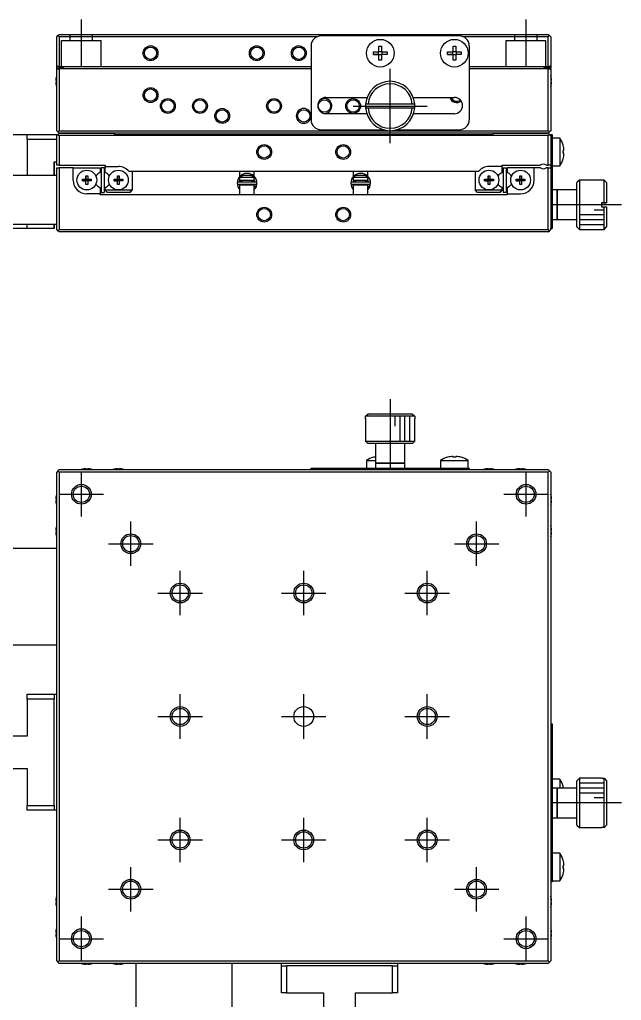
# Model space of a CAD drawing. Extents: x 42 to 370, y 20 to 268.
# Drawn here: x 104.5 to 201.9, y 109.5 to 268.4 of the extents above; entities that cross this region are included whole.
import ezdxf

# ---------------------------------------------------------------- set-up
doc = ezdxf.new("R2010")
doc.units = 0
doc.header["$LTSCALE"] = 10
doc.linetypes.add('CENTER', pattern=[2, 1.25, -0.25, 0.25, -0.25])
doc.linetypes.add('DASHED', pattern=[3.5, 2, -1.5])
doc.layers.get('0').update_dxf_attribs({"linetype": 'CONTINUOUS'})
doc.layers.add('CENTER', color=1, linetype='CENTER')

msp = doc.modelspace()

# ---------------------------------------------------------------- linework, layer by layer
at = {"color": 7, "linetype": 'CONTINUOUS'}
for p, q in [((110.48, 265.6), (110.68, 265.8)), ((110.48, 260.8), (110.48, 265.6)), ((110.68, 265.8), (110.88, 266)), ((110.68, 265.8), (110.88, 265.6)), ((110.88, 266), (190.08, 266)), ((110.88, 265.6), (110.88, 260.8)), ((152.582576, 265.6), (110.88, 265.6)), ((175.68, 265.76), (153.28, 265.76)), ((190.08, 265.6), (176.377424, 265.6)), ((190.08, 266), (190.28, 265.8)), ((190.08, 265.6), (190.28, 265.8)), ((190.08, 260.8), (190.08, 265.6)), ((190.28, 265.8), (190.48, 265.6)), ((190.48, 265.6), (190.48, 260.8)), ((151.68, 264.16), (151.68, 252.16)), ((162.672, 264.079311), (163.088, 264.079311)), ((162.672, 263.168), (162.672, 264.079311)), ((163.088, 264.079311), (163.088, 263.168)), ((174.672, 264.079311), (175.088, 264.079311)), ((174.672, 263.168), (174.672, 264.079311)), ((175.088, 264.079311), (175.088, 263.168)), ((177.28, 264.16), (177.28, 252.16)), ((161.760689, 262.752), (161.760689, 263.168)), ((161.760689, 263.168), (162.672, 263.168)), ((162.672, 262.752), (161.760689, 262.752)), ((161.760689, 262.752), (162.616447, 262.752)), ((162.616447, 262.752), (162.616447, 263.168)), ((162.672, 262.752), (162.616447, 262.752)), ((162.672, 263.223553), (163.088, 263.223553)), ((162.672, 261.840689), (162.672, 262.752)), ((163.088, 262.696447), (162.672, 262.696447)), ((163.088, 263.168), (163.999311, 263.168)), ((163.088, 262.752), (163.088, 261.840689)), ((163.999311, 262.752), (163.088, 262.752)), ((163.143553, 262.752), (163.088, 262.752)), ((163.143553, 263.168), (163.143553, 262.752)), ((163.999311, 262.752), (163.143553, 262.752)), ((163.999311, 263.168), (163.999311, 262.752)), ((173.760689, 262.752), (173.760689, 263.168)), ((173.760689, 263.168), (174.672, 263.168)), ((174.672, 262.752), (173.760689, 262.752)), ((173.760689, 262.752), (174.616447, 262.752)), ((174.616447, 262.752), (174.616447, 263.168)), ((174.672, 262.752), (174.616447, 262.752)), ((174.672, 263.223553), (175.088, 263.223553)), ((174.672, 261.840689), (174.672, 262.752)), ((175.088, 262.696447), (174.672, 262.696447)), ((175.088, 263.168), (175.999311, 263.168)), ((175.088, 262.752), (175.088, 261.840689)), ((175.999311, 262.752), (175.088, 262.752)), ((175.143553, 262.752), (175.088, 262.752)), ((175.143553, 263.168), (175.143553, 262.752)), ((175.999311, 262.752), (175.143553, 262.752)), ((175.999311, 263.168), (175.999311, 262.752)), ((110.88, 260.8), (110.48, 260.8)), ((110.48, 260.6), (110.48, 260.8)), ((110.88, 260.8), (151.68, 260.8)), ((163.088, 261.840689), (162.672, 261.840689)), ((175.088, 261.840689), (174.672, 261.840689)), ((177.28, 260.8), (190.08, 260.8)), ((190.48, 260.8), (190.08, 260.8)), ((190.48, 260.8), (190.48, 260.6)), ((110.420685, 259.110893), (110.424383, 259.109089)), ((110.48, 260.6), (111.6, 260.6)), ((110.48, 260.4), (110.48, 260.6)), ((110.48, 250.4), (110.48, 260.4)), ((110.48, 260.4), (110.88, 260.4)), ((110.88, 260.4), (110.88, 250.4)), ((151.68, 260.4), (110.88, 260.4)), ((111.6, 260.4), (111.6, 260.6)), ((190.08, 260.4), (177.28, 260.4)), ((190.48, 260.6), (189.36, 260.6)), ((189.36, 260.4), (189.36, 260.6)), ((190.08, 250.4), (190.08, 260.4)), ((190.08, 260.4), (190.48, 260.4)), ((190.48, 260.4), (190.48, 260.6)), ((190.48, 260.4), (190.48, 250.4)), ((190.535617, 259.109089), (190.539315, 259.110893)), ((110.328113, 258.544), (110.424383, 258.544)), ((110.424383, 258.256), (110.328113, 258.256)), ((110.424383, 257.690911), (110.420685, 257.689107)), ((110.424383, 258.544), (110.424383, 258.256)), ((190.535617, 258.544), (190.631887, 258.544)), ((190.535617, 258.256), (190.535617, 258.544)), ((190.631887, 258.256), (190.535617, 258.256)), ((190.539315, 257.689107), (190.535617, 257.690911)), ((154.08, 255.8), (160.733001, 255.8)), ((160.89425, 254.72), (160.492821, 254.72)), ((168.06575, 254.72), (160.89425, 254.72)), ((168.467179, 254.72), (168.06575, 254.72)), ((168.226999, 255.8), (174.88, 255.8)), ((160.677054, 253.16), (154.08, 253.16)), ((160.492821, 254.08), (160.89425, 254.08)), ((160.492821, 254.08), (168.467179, 254.08)), ((160.89425, 254.08), (168.06575, 254.08)), ((168.06575, 254.08), (168.467179, 254.08)), ((174.88, 253.16), (168.282946, 253.16)), ((92.88, 249.76), (105.68, 249.76)), ((105.68, 248.96), (105.68, 249.76)), ((105.68, 249.76), (110.48, 249.76)), ((110.68, 250.2), (110.48, 250.4)), ((110.48, 249.6), (110.68, 249.8)), ((110.48, 249.76), (110.48, 249.6)), ((110.48, 249.6), (110.48, 249.76)), ((110.48, 244.8), (110.48, 249.6)), ((110.88, 250.4), (110.68, 250.2)), ((110.88, 250), (110.68, 250.2)), ((110.88, 250), (110.68, 249.8)), ((110.68, 249.8), (110.88, 249.6)), ((110.88, 250.4), (164.48, 250.4)), ((110.88, 250), (119.68, 250)), ((181.28, 250), (110.88, 250)), ((190.08, 249.6), (110.88, 249.6)), ((110.88, 249.6), (110.88, 244.8)), ((119.96, 249.72), (119.68, 250)), ((119.68, 250), (119.96, 249.72)), ((181, 249.72), (119.96, 249.72)), ((153.28, 250.56), (163.36, 250.56)), ((164.48, 250.4), (190.08, 250.4)), ((165.6, 250.56), (175.68, 250.56)), ((181.28, 250), (181, 249.72)), ((181.28, 250), (190.08, 250)), ((190.08, 250), (181.28, 250)), ((190.28, 250.2), (190.08, 250.4)), ((190.28, 250.2), (190.08, 250)), ((190.28, 249.8), (190.08, 250)), ((190.08, 250), (190.28, 249.8)), ((190.08, 249.6), (190.28, 249.8)), ((190.08, 244.8), (190.08, 249.6)), ((190.48, 250.4), (190.28, 250.2)), ((190.28, 249.8), (190.48, 249.6)), ((190.48, 249.6), (190.28, 249.8)), ((190.48, 249.76), (190.72, 249.76)), ((190.48, 249.6), (190.48, 244.8)), ((190.72, 249.76), (190.72, 248.16)), ((190.72, 249.76), (190.72, 249.2)), ((105.68, 248.96), (105.68, 243.2)), ((110.48, 248.96), (105.68, 248.96)), ((191.95397, 249.2), (190.72, 249.2)), ((190.72, 248.16), (190.72, 236.16)), ((191.95397, 249.2), (191.95397, 244.72)), ((192.474564, 248.079311), (192.479498, 248.081718)), ((192.474564, 248.079311), (192.479498, 248.081718)), ((192.474564, 246.752), (192.474564, 247.168)), ((192.474564, 247.168), (192.629169, 247.168)), ((192.629169, 246.752), (192.474564, 246.752)), ((110.08, 245.36), (110.48, 245.36)), ((110.08, 243.2), (110.08, 245.36)), ((110.08, 245.36), (110.08, 243.2)), ((110.88, 244.8), (110.48, 244.8)), ((110.88, 244.8), (118.32, 244.8)), ((118.32, 244.8), (118.32, 244.6)), ((182.64, 244.8), (188.75085, 244.8)), ((182.64, 244.6), (182.64, 244.8)), ((182.64, 244.8), (182.64, 244.6)), ((189.80915, 244.8), (190.08, 244.8)), ((190.48, 244.8), (190.08, 244.8)), ((190.48, 244.8), (190.48, 244.4)), ((192.479498, 245.838282), (192.474564, 245.840689)), ((192.479498, 245.838282), (192.474564, 245.840689)), ((103.28, 243.2), (110.48, 243.2)), ((110.48, 234.4), (110.48, 244.4)), ((110.48, 244.4), (110.88, 244.4)), ((110.88, 244.4), (110.88, 234.4)), ((113.16, 244.4), (110.88, 244.4)), ((113.16, 242.36), (113.16, 244.4)), ((113.16, 242.36), (113.16, 244.4)), ((113.16, 244.4), (117.52, 244.4)), ((117.52, 243.63553), (117.285, 243.499852)), ((117.52, 243.63553), (117.285, 243.499852)), ((117.52, 244.4), (117.52, 243.63553)), ((117.52, 244.4), (117.52, 243.63553)), ((117.68, 244.4), (117.68, 240.4)), ((118.16, 244.4), (117.68, 244.4)), ((118.16, 244.4), (118.16, 240.4)), ((118.16, 244.4), (118.16, 243.647117)), ((118.160002, 243.72), (118.160002, 242.4)), ((118.160002, 243.72), (118.160002, 243.647117)), ((118.160002, 243.72), (118.160002, 243.647117)), ((118.160002, 243.72), (118.160002, 243.647117)), ((118.160002, 243.72), (118.160002, 243.647117)), ((118.160002, 243.72), (118.160002, 243.647117)), ((118.160002, 243.72), (118.160002, 243.647117)), ((118.160002, 243.72), (118.160002, 243.647117)), ((118.160002, 243.72), (118.160002, 243.647117)), ((118.32, 244.6), (120.48, 244.6)), ((118.32, 243.63553), (118.32, 244.6)), ((118.555, 243.499852), (118.32, 243.63553)), ((122.14325, 243.84), (140.42, 243.84)), ((122.72, 243.84), (122.72, 240.8)), ((122.72, 243.84), (122.72, 240.8)), ((140.08, 243.84), (140.08, 242.910306)), ((140.123453, 242.8), (140.546788, 243.2)), ((140.42, 243.84), (142.14, 243.84)), ((140.546788, 243.2), (142.013212, 243.2)), ((142.013212, 243.2), (142.436547, 242.8)), ((142.14, 243.84), (158.82, 243.84)), ((142.48, 242.98521), (142.48, 243.84)), ((158.48, 243.84), (158.48, 242.910306)), ((158.523453, 242.8), (158.946788, 243.2)), ((158.82, 243.84), (160.54, 243.84)), ((158.946788, 243.2), (160.413212, 243.2)), ((160.413212, 243.2), (160.836547, 242.8)), ((160.54, 243.84), (178.81675, 243.84)), ((160.88, 242.98521), (160.88, 243.84)), ((178.24, 243.84), (178.24, 240.8)), ((182.64, 244.6), (180.48, 244.6)), ((182.405, 243.499852), (182.64, 243.63553)), ((182.405, 243.499852), (182.64, 243.63553)), ((182.64, 243.63553), (182.64, 244.6)), ((182.64, 243.63553), (182.64, 244.6)), ((182.8, 244.4), (182.8, 240.4)), ((182.8, 244.4), (183.28, 244.4)), ((183.28, 244.4), (183.28, 240.4)), ((183.28, 244.4), (183.28, 243.647117)), ((183.28, 243.72), (183.28, 243.647117)), ((183.28, 243.72), (183.28, 243.647117)), ((183.28, 243.72), (183.28, 243.647117)), ((183.28, 243.72), (183.28, 243.647117)), ((183.28, 243.72), (183.28, 243.647117)), ((183.28, 243.72), (183.28, 243.647117)), ((183.28, 243.72), (183.28, 243.647117)), ((183.28, 243.72), (183.28, 243.647117)), ((183.28, 243.72), (183.28, 243.647117)), ((183.28, 243.72), (183.28, 243.647117)), ((183.28, 243.72), (183.28, 243.647117)), ((183.28, 243.72), (183.28, 243.647117)), ((183.28, 243.72), (183.28, 243.647117)), ((183.28, 243.72), (183.28, 243.647117)), ((183.28, 243.72), (183.28, 243.647117)), ((183.28, 243.72), (183.28, 243.647117)), ((183.28, 243.72), (183.28, 243.647117)), ((183.28, 243.72), (183.28, 243.647117)), ((183.28, 243.72), (183.28, 243.647117)), ((183.28, 243.72), (183.28, 243.647117)), ((183.28, 243.72), (183.28, 243.647117)), ((183.28, 243.72), (183.28, 243.647117)), ((183.28, 243.72), (183.28, 241.08)), ((183.28, 243.72), (183.28, 243.647117)), ((183.28, 243.72), (183.28, 243.647117)), ((183.28, 243.72), (183.28, 243.647117)), ((183.28, 243.72), (183.28, 243.647117)), ((183.28, 243.72), (183.28, 243.647117)), ((183.28, 243.72), (183.28, 243.647117)), ((183.28, 243.72), (183.28, 243.647117)), ((183.28, 243.72), (183.28, 243.647117)), ((183.28, 243.72), (183.28, 243.647117)), ((183.28, 243.72), (183.28, 243.647117)), ((183.28, 243.72), (183.28, 243.647117)), ((183.28, 243.72), (183.28, 243.647117)), ((183.28, 243.72), (183.28, 243.647117)), ((183.28, 243.72), (183.28, 243.647117)), ((183.28, 243.72), (183.28, 243.647117)), ((183.28, 243.72), (183.28, 243.647117)), ((183.28, 243.72), (183.28, 243.647117)), ((183.28, 243.72), (183.28, 243.647117)), ((183.28, 243.72), (183.28, 243.647117)), ((183.44, 244.4), (183.44, 243.63553)), ((187.8, 244.4), (183.44, 244.4)), ((183.44, 243.63553), (183.675, 243.499852)), ((187.8, 242.36), (187.8, 244.4)), ((188.8, 244.4), (187.8, 244.4)), ((190.08, 244.4), (189.76, 244.4)), ((190.08, 234.4), (190.08, 244.4)), ((190.08, 244.4), (190.48, 244.4)), ((190.48, 244.4), (190.48, 234.4)), ((190.72, 244.72), (190.72, 240.8)), ((190.72, 244.72), (191.95397, 244.72)), ((114.650911, 242.544), (115.216, 242.544)), ((114.650911, 242.256), (114.650911, 242.544)), ((115.216, 242.256), (114.650911, 242.256)), ((114.650911, 242.256), (115.216, 242.256)), ((115.216, 243.109089), (115.504, 243.109089)), ((115.216, 242.544), (115.216, 243.109089)), ((115.216, 243.109089), (115.216, 242.544)), ((115.224298, 242.535702), (115.216, 242.544)), ((115.224298, 242.264298), (115.216, 242.256)), ((115.216, 241.690911), (115.216, 242.256)), ((115.216, 241.690911), (115.216, 242.256)), ((115.504, 241.690911), (115.216, 241.690911)), ((115.224298, 242.535702), (115.495702, 242.535702)), ((115.224298, 242.264298), (115.224298, 242.535702)), ((115.495702, 242.264298), (115.224298, 242.264298)), ((115.495702, 242.535702), (115.504, 242.544)), ((115.495702, 242.535702), (115.495702, 242.264298)), ((115.495702, 242.264298), (115.504, 242.256)), ((115.504, 243.109089), (115.504, 242.544)), ((115.504, 242.544), (116.069089, 242.544)), ((115.504, 242.256), (115.504, 241.690911)), ((116.069089, 242.256), (115.504, 242.256)), ((116.069089, 242.256), (115.504, 242.256)), ((116.069089, 242.544), (116.069089, 242.256)), ((118.160002, 242.4), (118.160002, 241.08)), ((119.770911, 242.544), (120.336, 242.544)), ((119.770911, 242.256), (119.770911, 242.544)), ((120.336, 242.256), (119.770911, 242.256)), ((119.770911, 242.256), (120.336, 242.256)), ((120.336, 243.109089), (120.624, 243.109089)), ((120.336, 242.544), (120.336, 243.109089)), ((120.336, 243.109089), (120.336, 242.544)), ((120.344298, 242.535702), (120.336, 242.544)), ((120.344298, 242.264298), (120.336, 242.256)), ((120.336, 241.690911), (120.336, 242.256)), ((120.336, 241.690911), (120.336, 242.256)), ((120.624, 241.690911), (120.336, 241.690911)), ((120.344298, 242.535702), (120.615702, 242.535702)), ((120.344298, 242.264298), (120.344298, 242.535702)), ((120.615702, 242.264298), (120.344298, 242.264298)), ((120.615702, 242.535702), (120.624, 242.544)), ((120.615702, 242.535702), (120.615702, 242.264298)), ((120.615702, 242.264298), (120.624, 242.256)), ((120.624, 243.109089), (120.624, 242.544)), ((120.624, 242.544), (121.189089, 242.544)), ((120.624, 242.256), (120.624, 241.690911)), ((121.189089, 242.256), (120.624, 242.256)), ((121.189089, 242.256), (120.624, 242.256)), ((121.189089, 242.544), (121.189089, 242.256)), ((142.732868, 242.072147), (139.892868, 242.072147)), ((139.892868, 241.712147), (142.732868, 241.712147)), ((140.123453, 242.8), (140.08, 242.8)), ((140.08, 242.8), (140.08, 242.4)), ((140.08, 242.4), (142.48, 242.4)), ((142.48, 241.6), (140.08, 241.6)), ((140.08, 241.6), (140.08, 240)), ((140.107476, 241.599917), (140.085577, 241.712094)), ((140.085832, 242.072199), (140.181207, 242.400103)), ((140.122551, 242.24), (140.48, 242.24)), ((142.436547, 242.8), (140.123453, 242.8)), ((140.181285, 241.600004), (140.373559, 241.712147)), ((140.48, 242.4), (140.48, 242.072147)), ((140.48, 241.712147), (140.48, 241.6)), ((142.08, 242.072147), (142.08, 242.4)), ((142.08, 242.24), (142.48, 242.24)), ((142.08, 241.6), (142.08, 241.712147)), ((142.252177, 241.712147), (142.444434, 241.600033)), ((142.48, 242.8), (142.436547, 242.8)), ((142.444247, 242.40014), (142.540155, 242.072192)), ((142.48, 242.4), (142.48, 242.8)), ((142.48, 242.24), (142.48, 242.310749)), ((142.48, 240), (142.48, 241.6)), ((142.786798, 241.269629), (142.785939, 241.720214)), ((142.810705, 241.330951), (142.912183, 241.876642)), ((161.132868, 242.072147), (158.292868, 242.072147)), ((158.292868, 241.712147), (161.132868, 241.712147)), ((158.523453, 242.8), (158.48, 242.8)), ((158.48, 242.8), (158.48, 242.4)), ((158.48, 242.4), (160.88, 242.4)), ((160.88, 241.6), (158.48, 241.6)), ((158.48, 241.6), (158.48, 240)), ((158.507476, 241.599917), (158.485577, 241.712094)), ((158.485832, 242.072199), (158.581207, 242.400103)), ((158.522551, 242.24), (158.88, 242.24)), ((160.836547, 242.8), (158.523453, 242.8)), ((158.581285, 241.600004), (158.773559, 241.712147)), ((158.88, 242.4), (158.88, 242.072147)), ((158.88, 241.712147), (158.88, 241.6)), ((160.48, 242.072147), (160.48, 242.4)), ((160.48, 242.24), (160.88, 242.24)), ((160.48, 241.6), (160.48, 241.712147)), ((160.652177, 241.712147), (160.844434, 241.600033)), ((160.88, 242.8), (160.836547, 242.8)), ((160.844247, 242.40014), (160.940155, 242.072192)), ((160.88, 242.4), (160.88, 242.8)), ((160.88, 242.24), (160.88, 242.310749)), ((160.88, 240), (160.88, 241.6)), ((161.186798, 241.269629), (161.185939, 241.720214)), ((161.210705, 241.330951), (161.312183, 241.876642)), ((179.770911, 242.544), (180.336, 242.544)), ((179.770911, 242.256), (179.770911, 242.544)), ((180.336, 242.256), (179.770911, 242.256)), ((179.770911, 242.256), (180.336, 242.256)), ((180.336, 243.109089), (180.624, 243.109089)), ((180.336, 242.544), (180.336, 243.109089)), ((180.336, 243.109089), (180.336, 242.544)), ((180.344298, 242.535702), (180.336, 242.544)), ((180.344298, 242.264298), (180.336, 242.256)), ((180.336, 241.690911), (180.336, 242.256)), ((180.336, 241.690911), (180.336, 242.256)), ((180.624, 241.690911), (180.336, 241.690911)), ((180.344298, 242.535702), (180.615702, 242.535702)), ((180.344298, 242.264298), (180.344298, 242.535702)), ((180.615702, 242.264298), (180.344298, 242.264298)), ((180.615702, 242.535702), (180.624, 242.544)), ((180.615702, 242.535702), (180.615702, 242.264298)), ((180.615702, 242.264298), (180.624, 242.256)), ((180.624, 243.109089), (180.624, 242.544)), ((180.624, 242.544), (181.189089, 242.544)), ((180.624, 242.256), (180.624, 241.690911)), ((181.189089, 242.256), (180.624, 242.256)), ((181.189089, 242.256), (180.624, 242.256)), ((181.189089, 242.544), (181.189089, 242.256)), ((184.890911, 242.544), (185.456, 242.544)), ((184.890911, 242.256), (184.890911, 242.544)), ((185.456, 242.256), (184.890911, 242.256)), ((184.890911, 242.256), (185.456, 242.256)), ((185.456, 243.109089), (185.744, 243.109089)), ((185.456, 242.544), (185.456, 243.109089)), ((185.456, 243.109089), (185.456, 242.544)), ((185.464298, 242.535702), (185.456, 242.544)), ((185.464298, 242.264298), (185.456, 242.256)), ((185.456, 241.690911), (185.456, 242.256)), ((185.456, 241.690911), (185.456, 242.256)), ((185.744, 241.690911), (185.456, 241.690911)), ((185.464298, 242.535702), (185.735702, 242.535702)), ((185.464298, 242.264298), (185.464298, 242.535702)), ((185.735702, 242.264298), (185.464298, 242.264298)), ((185.735702, 242.535702), (185.744, 242.544)), ((185.735702, 242.535702), (185.735702, 242.264298)), ((185.735702, 242.264298), (185.744, 242.256)), ((185.744, 243.109089), (185.744, 242.544)), ((185.744, 242.544), (186.309089, 242.544)), ((185.744, 242.256), (185.744, 241.690911)), ((186.309089, 242.256), (185.744, 242.256)), ((186.309089, 242.256), (185.744, 242.256)), ((186.309089, 242.544), (186.309089, 242.256)), ((195.12, 242.4), (194.72, 242)), ((194.72, 238.4), (194.72, 242)), ((195.12, 242.4), (195.12, 238.4)), ((199.12, 242.4), (195.12, 242.4)), ((199.12, 238.72), (199.12, 242.4)), ((199.52, 242), (199.12, 242.4)), ((199.52, 242), (199.52, 238.72)), ((199.52, 242), (199.52, 238.72)), ((117.52, 240.16), (115.36, 240.16)), ((117.285, 241.300148), (117.52, 241.16447)), ((117.285, 241.300148), (117.52, 241.16447)), ((117.52, 241.16447), (117.52, 240.16)), ((117.52, 241.16447), (117.52, 240.16)), ((117.52, 240), (117.52, 240.16)), ((117.52, 240.16), (117.52, 240)), ((183.44, 240), (117.52, 240)), ((117.68, 240.4), (118.16, 240.4)), ((118.16, 241.152883), (118.16, 240.4)), ((118.160002, 241.152883), (118.160002, 241.08)), ((118.160002, 241.152883), (118.160002, 241.08)), ((118.160002, 241.152883), (118.160002, 241.08)), ((118.160002, 241.152883), (118.160002, 241.08)), ((118.160002, 241.152883), (118.160002, 241.08)), ((118.160002, 241.152883), (118.160002, 241.08)), ((118.160002, 241.152883), (118.160002, 241.08)), ((118.160002, 241.152883), (118.160002, 241.08)), ((118.160002, 241.152883), (118.160002, 241.08)), ((118.160002, 241.152883), (118.160002, 241.08)), ((118.160002, 241.152883), (118.160002, 241.08)), ((118.160002, 241.152883), (118.160002, 241.08)), ((118.160002, 241.152883), (118.160002, 241.08)), ((118.160002, 241.152883), (118.160002, 241.08)), ((118.160002, 241.152883), (118.160002, 241.08)), ((118.160002, 241.152883), (118.160002, 241.08)), ((118.160002, 241.152883), (118.160002, 241.08)), ((118.160002, 241.152883), (118.160002, 241.08)), ((118.160002, 241.152883), (118.160002, 241.08)), ((118.160002, 241.152883), (118.160002, 241.08)), ((118.160002, 241.152883), (118.160002, 241.08)), ((118.160002, 241.152883), (118.160002, 241.08)), ((118.160002, 241.152883), (118.160002, 241.08)), ((118.160002, 241.152883), (118.160002, 241.08)), ((118.160002, 241.152883), (118.160002, 241.08)), ((118.160002, 241.152883), (118.160002, 241.08)), ((118.160002, 241.152883), (118.160002, 241.08)), ((118.160002, 241.152883), (118.160002, 241.08)), ((118.160002, 241.152883), (118.160002, 241.08)), ((118.160002, 241.152883), (118.160002, 241.08)), ((118.160002, 241.152883), (118.160002, 241.08)), ((118.160002, 241.152883), (118.160002, 241.08)), ((118.160002, 241.152883), (118.160002, 241.08)), ((118.160002, 241.152883), (118.160002, 241.08)), ((118.160002, 241.152883), (118.160002, 241.08)), ((118.160002, 241.152883), (118.160002, 241.08)), ((118.160002, 241.152883), (118.160002, 241.08)), ((118.160002, 241.152883), (118.160002, 241.08)), ((118.160002, 241.152883), (118.160002, 241.08)), ((118.160002, 241.152883), (118.160002, 241.08)), ((118.160002, 241.152883), (118.160002, 241.08)), ((118.32, 241.16447), (118.555, 241.300148)), ((118.32, 240.8), (118.32, 241.16447)), ((118.32, 240.8), (120.48, 240.8)), ((118.72, 240.4), (118.32, 240.8)), ((122.32, 240.4), (118.72, 240.4)), ((120.48, 240.8), (122.72, 240.8)), ((122.32, 240.4), (122.72, 240.8)), ((122.72, 240.8), (122.32, 240.4)), ((139.822818, 241.312468), (139.823073, 241.311703)), ((139.823073, 241.311703), (139.823777, 241.309602)), ((139.823777, 241.309602), (139.824113, 241.308611)), ((139.824113, 241.308611), (139.824586, 241.307223)), ((139.824586, 241.307223), (139.825075, 241.3058)), ((139.825075, 241.3058), (139.825458, 241.304693)), ((139.825458, 241.304693), (139.825819, 241.303659)), ((139.825819, 241.303659), (139.826231, 241.302484)), ((139.826231, 241.302484), (139.826581, 241.301494)), ((139.826581, 241.301494), (139.827076, 241.3001)), ((139.827076, 241.3001), (139.827479, 241.298975)), ((139.827479, 241.298975), (139.827888, 241.29784)), ((139.827888, 241.29784), (139.828255, 241.296829)), ((139.828255, 241.296829), (139.838937, 241.269629)), ((139.839199, 241.271607), (139.838819, 241.270193)), ((139.838819, 241.270193), (139.839207, 241.270356)), ((139.838937, 241.269629), (139.838819, 241.270193)), ((139.839207, 241.270356), (139.839318, 241.270402)), ((142.782393, 241.261936), (142.479985, 241.38075)), ((142.487518, 241.385086), (142.48, 241.389398)), ((142.48018, 240.798775), (142.786408, 241.269825)), ((142.495905, 241.380478), (142.487518, 241.385086)), ((142.505107, 241.375604), (142.495905, 241.380478)), ((142.515063, 241.370496), (142.505107, 241.375604)), ((142.525709, 241.365187), (142.515063, 241.370496)), ((142.536976, 241.359712), (142.525709, 241.365187)), ((142.54879, 241.354106), (142.536976, 241.359712)), ((142.561074, 241.348406), (142.54879, 241.354106)), ((142.573748, 241.342649), (142.561074, 241.348406)), ((142.58673, 241.336873), (142.573748, 241.342649)), ((142.599935, 241.331114), (142.58673, 241.336873)), ((142.613276, 241.325412), (142.599935, 241.331114)), ((142.626668, 241.319801), (142.613276, 241.325412)), ((142.640023, 241.31432), (142.626668, 241.319801)), ((142.653254, 241.309005), (142.640023, 241.31432)), ((142.666275, 241.303888), (142.653254, 241.309005)), ((142.679, 241.299005), (142.666275, 241.303888)), ((142.691348, 241.294386), (142.679, 241.299005)), ((142.703237, 241.290062), (142.691348, 241.294386)), ((142.714591, 241.286062), (142.703237, 241.290062)), ((142.725335, 241.28241), (142.714591, 241.286062)), ((142.735399, 241.279131), (142.725335, 241.28241)), ((142.744718, 241.276246), (142.735399, 241.279131)), ((142.75323, 241.273774), (142.744718, 241.276246)), ((142.760882, 241.271731), (142.75323, 241.273774)), ((142.756975, 241.204327), (142.810705, 241.330951)), ((142.767622, 241.270131), (142.760882, 241.271731)), ((142.773407, 241.268983), (142.767622, 241.270131)), ((142.778199, 241.268296), (142.773407, 241.268983)), ((142.781967, 241.268073), (142.778199, 241.268296)), ((142.784687, 241.268317), (142.781967, 241.268073)), ((142.78329, 241.262494), (142.782393, 241.261936)), ((142.78634, 241.269025), (142.784687, 241.268317)), ((142.786916, 241.270193), (142.78634, 241.269025)), ((158.222818, 241.312468), (158.223073, 241.311703)), ((158.223073, 241.311703), (158.223777, 241.309602)), ((158.223777, 241.309602), (158.224113, 241.308611)), ((158.224113, 241.308611), (158.224586, 241.307223)), ((158.224586, 241.307223), (158.225075, 241.3058)), ((158.225075, 241.3058), (158.225458, 241.304693)), ((158.225458, 241.304693), (158.225819, 241.303659)), ((158.225819, 241.303659), (158.226231, 241.302484)), ((158.226231, 241.302484), (158.226581, 241.301494)), ((158.226581, 241.301494), (158.227076, 241.3001)), ((158.227076, 241.3001), (158.227479, 241.298975)), ((158.227479, 241.298975), (158.227888, 241.29784)), ((158.227888, 241.29784), (158.228255, 241.296829)), ((158.228255, 241.296829), (158.238937, 241.269629)), ((158.239199, 241.271607), (158.238819, 241.270193)), ((158.238819, 241.270193), (158.239207, 241.270356)), ((158.238937, 241.269629), (158.238819, 241.270193)), ((158.239207, 241.270356), (158.239318, 241.270402)), ((161.18329, 241.262494), (160.879985, 241.38075)), ((160.887518, 241.385086), (160.88, 241.389398)), ((160.88018, 240.798775), (161.186408, 241.269825)), ((160.895905, 241.380478), (160.887518, 241.385086)), ((160.905107, 241.375604), (160.895905, 241.380478)), ((160.915063, 241.370496), (160.905107, 241.375604)), ((160.925709, 241.365187), (160.915063, 241.370496)), ((160.936976, 241.359712), (160.925709, 241.365187)), ((160.94879, 241.354106), (160.936976, 241.359712)), ((160.961074, 241.348406), (160.94879, 241.354106)), ((160.973748, 241.342649), (160.961074, 241.348406)), ((160.98673, 241.336873), (160.973748, 241.342649)), ((160.999935, 241.331114), (160.98673, 241.336873)), ((161.013276, 241.325412), (160.999935, 241.331114)), ((161.026668, 241.319801), (161.013276, 241.325412)), ((161.040023, 241.31432), (161.026668, 241.319801)), ((161.053254, 241.309005), (161.040023, 241.31432)), ((161.066275, 241.303888), (161.053254, 241.309005)), ((161.079, 241.299005), (161.066275, 241.303888)), ((161.091348, 241.294386), (161.079, 241.299005)), ((161.103237, 241.290062), (161.091348, 241.294386)), ((161.114591, 241.286062), (161.103237, 241.290062)), ((161.125335, 241.28241), (161.114591, 241.286062)), ((161.135399, 241.279131), (161.125335, 241.28241)), ((161.144718, 241.276246), (161.135399, 241.279131)), ((161.15323, 241.273774), (161.144718, 241.276246)), ((161.160882, 241.271731), (161.15323, 241.273774)), ((161.156975, 241.204327), (161.183754, 241.263584)), ((161.167622, 241.270131), (161.160882, 241.271731)), ((161.173407, 241.268983), (161.167622, 241.270131)), ((161.178199, 241.268296), (161.173407, 241.268983)), ((161.181967, 241.268073), (161.178199, 241.268296)), ((161.184687, 241.268317), (161.181967, 241.268073)), ((161.183754, 241.263584), (161.210705, 241.330951)), ((161.18634, 241.269025), (161.184687, 241.268317)), ((161.186916, 241.270193), (161.18634, 241.269025)), ((178.24, 240.8), (180.48, 240.8)), ((178.64, 240.4), (178.24, 240.8)), ((182.24, 240.4), (178.64, 240.4)), ((180.48, 240.8), (182.64, 240.8)), ((182.64, 240.8), (182.24, 240.4)), ((182.24, 240.4), (182.64, 240.8)), ((182.64, 241.16447), (182.405, 241.300148)), ((182.64, 241.16447), (182.405, 241.300148)), ((182.64, 240.8), (182.64, 241.16447)), ((182.64, 240.8), (182.64, 241.16447)), ((183.28, 240.4), (182.8, 240.4)), ((183.28, 241.152883), (183.28, 241.08)), ((183.28, 241.152883), (183.28, 241.08)), ((183.28, 241.152883), (183.28, 241.08)), ((183.28, 241.152883), (183.28, 241.08)), ((183.28, 241.152883), (183.28, 241.08)), ((183.28, 241.152883), (183.28, 241.08)), ((183.28, 241.152883), (183.28, 241.08)), ((183.28, 241.152883), (183.28, 241.08)), ((183.28, 241.152883), (183.28, 241.08)), ((183.28, 241.152883), (183.28, 241.08)), ((183.28, 241.152883), (183.28, 241.08)), ((183.28, 241.152883), (183.28, 241.08)), ((183.28, 241.152883), (183.28, 241.08)), ((183.28, 241.152883), (183.28, 241.08)), ((183.28, 241.152883), (183.28, 241.08)), ((183.28, 241.152883), (183.28, 241.08)), ((183.28, 241.152883), (183.28, 241.08)), ((183.28, 241.152883), (183.28, 241.08)), ((183.28, 241.152883), (183.28, 241.08)), ((183.28, 241.152883), (183.28, 241.08)), ((183.28, 241.152883), (183.28, 240.4)), ((183.28, 241.152883), (183.28, 241.08)), ((183.28, 241.152883), (183.28, 241.08)), ((183.28, 241.152883), (183.28, 241.08)), ((183.28, 241.152883), (183.28, 241.08)), ((183.28, 241.152883), (183.28, 241.08)), ((183.28, 241.152883), (183.28, 241.08)), ((183.28, 241.152883), (183.28, 241.08)), ((183.28, 241.152883), (183.28, 241.08)), ((183.28, 241.152883), (183.28, 241.08)), ((183.28, 241.152883), (183.28, 241.08)), ((183.28, 241.152883), (183.28, 241.08)), ((183.28, 241.152883), (183.28, 241.08)), ((183.28, 241.152883), (183.28, 241.08)), ((183.28, 241.152883), (183.28, 241.08)), ((183.28, 241.152883), (183.28, 241.08)), ((183.28, 241.152883), (183.28, 241.08)), ((183.28, 241.152883), (183.28, 241.08)), ((183.28, 241.152883), (183.28, 241.08)), ((183.675, 241.300148), (183.44, 241.16447)), ((183.44, 241.16447), (183.44, 240.16)), ((183.44, 240.16), (183.44, 240)), ((183.44, 240.16), (185.6, 240.16)), ((191.52, 240.8), (190.72, 240.8)), ((191.52, 240.8), (191.52, 238.4)), ((191.52, 238.4), (191.52, 240.8)), ((194.72, 240.8), (191.52, 240.8)), ((190.720002, 237.16), (190.720002, 239.8)), ((191.52, 238.4), (191.52, 236)), ((191.52, 236), (191.52, 238.4)), ((194.72, 234.8), (194.72, 238.4)), ((195.12, 238.4), (195.12, 234.4)), ((198.72, 238.72), (198.72, 238.08)), ((198.72, 238.72), (198.72, 238.08)), ((198.72, 238.72), (199.12, 238.72)), ((199.12, 238.72), (198.72, 238.72)), ((199.52, 238.72), (199.12, 238.72)), ((199.12, 238.72), (199.52, 238.72)), ((195.12, 236.8), (199.12, 236.8)), ((197.52, 237.6), (199.12, 237.6)), ((198.72, 238.08), (199.12, 238.08)), ((199.12, 234.4), (199.12, 238.08)), ((199.12, 238.08), (199.52, 238.08)), ((199.52, 238.08), (199.52, 234.8)), ((199.52, 238.08), (199.52, 234.8)), ((190.72, 236.16), (190.72, 234.56)), ((190.72, 236), (190.72, 234.56)), ((190.72, 236), (191.52, 236)), ((191.52, 236), (194.72, 236)), ((195.12, 236), (199.12, 236)), ((105.68, 234.56), (92.88, 234.56)), ((110.48, 235.2), (103.28, 235.2)), ((105.68, 234.56), (105.68, 235.2)), ((110.08, 234.56), (105.68, 234.56)), ((110.08, 235.2), (110.08, 234.56)), ((110.08, 234.56), (110.08, 235.2)), ((110.68, 234.2), (110.48, 234.4)), ((110.88, 234.4), (110.68, 234.2)), ((110.88, 234), (110.68, 234.2)), ((110.88, 234.4), (190.08, 234.4)), ((190.08, 234), (110.88, 234)), ((190.28, 234.2), (190.08, 234.4)), ((190.08, 234), (190.28, 234.2)), ((190.28, 234.2), (190.08, 234)), ((190.48, 234.4), (190.28, 234.2)), ((190.28, 234.2), (190.48, 234.4)), ((190.72, 234.56), (190.48, 234.56)), ((190.48, 234.4), (190.48, 234.56)), ((194.72, 234.8), (195.12, 234.4)), ((195.12, 235.2), (199.12, 235.2)), ((195.12, 234.4), (199.12, 234.4)), ((199.12, 234.4), (199.52, 234.8)), ((160.48, 203.72), (160.492821, 203.72)), ((160.48, 203.72), (160.492821, 203.72)), ((160.48, 203.72), (160.48, 200.12)), ((160.492821, 204.12), (160.89425, 204.52)), ((168.467179, 204.12), (160.492821, 204.12)), ((160.492821, 203.72), (160.492821, 204.12)), ((160.89425, 204.52), (168.06575, 204.52)), ((160.89425, 204.52), (168.06575, 204.52)), ((165.28, 202.52), (165.28, 204.12)), ((166.08, 200.12), (166.08, 204.12)), ((166.88, 200.12), (166.88, 204.12)), ((167.68, 200.12), (167.68, 204.12)), ((168.06575, 204.52), (168.467179, 204.12)), ((168.467179, 204.12), (168.467179, 203.72)), ((168.467179, 203.72), (168.48, 203.72)), ((168.467179, 203.72), (168.48, 203.72)), ((168.48, 200.12), (168.48, 203.72)), ((160.48, 200.12), (168.48, 200.12)), ((160.48, 200.12), (160.88, 199.72)), ((168.08, 199.72), (160.88, 199.72)), ((162.08, 199.72), (162.08, 196.52)), ((166.88, 196.52), (166.88, 199.72)), ((168.08, 199.72), (168.48, 200.12)), ((161.760689, 197.474564), (161.758282, 197.479498)), ((161.760689, 197.474564), (161.758282, 197.479498)), ((173.760689, 197.474564), (173.758282, 197.479498)), ((173.760689, 197.474564), (173.758282, 197.479498)), ((174.672, 197.474564), (174.672, 197.629169)), ((175.088, 197.474564), (174.672, 197.474564)), ((175.088, 197.629169), (175.088, 197.474564)), ((176.001718, 197.479498), (175.999311, 197.474564)), ((176.001718, 197.479498), (175.999311, 197.474564)), ((110.88, 195.48), (110.68, 195.28)), ((110.88, 195.48), (149.280004, 195.48)), ((114.650911, 195.535617), (114.649107, 195.539315)), ((114.650911, 195.535617), (114.649107, 195.539315)), ((115.216, 195.535617), (115.216, 195.631887)), ((115.504, 195.535617), (115.216, 195.535617)), ((115.504, 195.631887), (115.504, 195.535617)), ((116.070893, 195.539315), (116.069089, 195.535617)), ((116.070893, 195.539315), (116.069089, 195.535617)), ((119.770911, 195.535617), (119.769107, 195.539315)), ((119.770911, 195.535617), (119.769107, 195.539315)), ((120.336, 195.535617), (120.336, 195.631887)), ((120.624, 195.535617), (120.336, 195.535617)), ((120.624, 195.631887), (120.624, 195.535617)), ((121.190893, 195.539315), (121.189089, 195.535617)), ((121.190893, 195.539315), (121.189089, 195.535617)), ((149.280004, 195.48), (190.08, 195.48)), ((151.68, 195.48), (151.68, 195.72)), ((151.68, 195.72), (153.28, 195.72)), ((153.28, 195.72), (161.88, 195.72)), ((160.64, 196.95397), (162.08, 196.95397)), ((160.64, 196.95397), (160.64, 195.72)), ((161.88, 195.72), (163.88, 195.72)), ((162.08, 196.52), (166.88, 196.52)), ((166.88, 196.52), (162.08, 196.52)), ((162.08, 196.52), (162.08, 195.72)), ((163.88, 195.72), (173.88, 195.72)), ((166.88, 195.72), (166.88, 196.52)), ((172.64, 196.95397), (177.12, 196.95397)), ((172.64, 196.95397), (172.64, 195.72)), ((173.88, 195.72), (175.68, 195.72)), ((175.68, 195.72), (177.28, 195.72)), ((177.12, 195.72), (177.12, 196.95397)), ((177.28, 195.72), (177.28, 195.48)), ((179.770911, 195.535617), (179.769107, 195.539315)), ((179.770911, 195.535617), (179.769107, 195.539315)), ((180.336, 195.535617), (180.336, 195.631887)), ((180.624, 195.535617), (180.336, 195.535617)), ((180.624, 195.631887), (180.624, 195.535617)), ((181.190893, 195.539315), (181.189089, 195.535617)), ((181.190893, 195.539315), (181.189089, 195.535617)), ((184.890911, 195.535617), (184.889107, 195.539315)), ((184.890911, 195.535617), (184.889107, 195.539315)), ((185.456, 195.535617), (185.456, 195.631887)), ((185.744, 195.535617), (185.456, 195.535617)), ((185.744, 195.631887), (185.744, 195.535617)), ((186.310893, 195.539315), (186.309089, 195.535617)), ((186.310893, 195.539315), (186.309089, 195.535617)), ((190.28, 195.28), (190.08, 195.48)), ((110.68, 195.28), (110.48, 195.08)), ((110.48, 115.88), (110.48, 195.08)), ((110.88, 195.08), (110.68, 195.28)), ((190.08, 195.08), (110.88, 195.08)), ((110.88, 195.08), (110.88, 115.88)), ((190.08, 195.08), (190.28, 195.28)), ((190.08, 115.88), (190.08, 195.08)), ((190.48, 195.08), (190.28, 195.28)), ((190.48, 195.08), (190.48, 115.88)), ((110.328113, 190.744), (110.424383, 190.744)), ((110.420685, 191.310893), (110.424383, 191.309089)), ((110.420685, 191.310893), (110.424383, 191.309089)), ((110.424383, 190.744), (110.424383, 190.456)), ((190.535617, 191.309089), (190.539315, 191.310893)), ((190.535617, 191.309089), (190.539315, 191.310893)), ((190.535617, 190.456), (190.535617, 190.744)), ((190.535617, 190.744), (190.631887, 190.744)), ((110.424383, 190.456), (110.328113, 190.456)), ((110.424383, 189.890911), (110.420685, 189.889107)), ((110.424383, 189.890911), (110.420685, 189.889107)), ((190.631887, 190.456), (190.535617, 190.456)), ((190.539315, 189.889107), (190.535617, 189.890911)), ((190.539315, 189.889107), (190.535617, 189.890911)), ((110.420685, 186.190893), (110.424383, 186.189089)), ((110.420685, 186.190893), (110.424383, 186.189089)), ((190.535617, 186.189089), (190.539315, 186.190893)), ((190.535617, 186.189089), (190.539315, 186.190893)), ((110.328113, 185.624), (110.424383, 185.624)), ((110.424383, 185.336), (110.328113, 185.336)), ((110.424383, 184.770911), (110.420685, 184.769107)), ((110.424383, 184.770911), (110.420685, 184.769107)), ((110.424383, 185.624), (110.424383, 185.336)), ((190.535617, 185.336), (190.535617, 185.624)), ((190.535617, 185.624), (190.631887, 185.624)), ((190.631887, 185.336), (190.535617, 185.336)), ((190.539315, 184.769107), (190.535617, 184.770911)), ((190.539315, 184.769107), (190.535617, 184.770911)), ((110.48, 182.68), (103.28, 182.68)), ((103.28, 167.08), (110.48, 167.08)), ((105.68, 158.28), (105.68, 159.08)), ((105.68, 159.08), (110.08, 159.08)), ((110.08, 159.08), (110.08, 158.28)), ((110.08, 159.08), (110.48, 159.08)), ((110.08, 158.28), (105.68, 158.28)), ((105.68, 158.28), (105.68, 152.28)), ((110.08, 141.08), (110.08, 158.28)), ((190.48, 154.28), (190.72, 154.28)), ((190.72, 154.28), (190.72, 152.68)), ((190.72, 152.68), (190.72, 142.08)), ((105.68, 152.28), (92.88, 152.28)), ((92.88, 147.08), (105.68, 147.08)), ((105.68, 147.08), (105.68, 141.08)), ((191.95397, 145.32), (190.72, 145.32)), ((191.95397, 145.32), (191.95397, 143.88)), ((195.12, 145.48), (194.72, 145.08)), ((194.72, 137.88), (194.72, 145.08)), ((195.12, 145.48), (195.12, 137.48)), ((198.72, 145.48), (195.12, 145.48)), ((199.12, 144.68), (195.12, 144.68)), ((198.72, 145.48), (198.72, 145.467179)), ((198.72, 145.48), (198.72, 145.467179)), ((198.72, 145.467179), (199.12, 145.467179)), ((199.12, 137.492821), (199.12, 145.467179)), ((199.12, 145.467179), (199.52, 145.06575)), ((199.52, 145.06575), (199.52, 137.89425)), ((199.52, 145.06575), (199.52, 137.89425)), ((191.52, 143.88), (190.72, 143.88)), ((191.52, 143.88), (191.52, 139.08)), ((191.52, 139.08), (191.52, 143.88)), ((194.72, 143.88), (191.52, 143.88)), ((192.474564, 144.199311), (192.479498, 144.201718)), ((192.474564, 144.199311), (192.479498, 144.201718)), ((199.12, 143.88), (195.12, 143.88)), ((199.12, 143.08), (195.12, 143.08)), ((190.72, 142.08), (190.72, 130.28)), ((199.12, 142.28), (197.52, 142.28)), ((105.68, 141.08), (110.08, 141.08)), ((105.68, 140.28), (105.68, 141.08)), ((110.08, 140.28), (105.68, 140.28)), ((110.08, 141.08), (110.08, 140.28)), ((110.48, 140.28), (110.08, 140.28)), ((190.72, 139.08), (191.52, 139.08)), ((191.52, 139.08), (194.72, 139.08)), ((194.72, 137.88), (195.12, 137.48)), ((195.12, 137.48), (198.72, 137.48)), ((198.72, 137.492821), (198.72, 137.48)), ((199.12, 137.492821), (198.72, 137.492821)), ((198.72, 137.492821), (198.72, 137.48)), ((199.52, 137.89425), (199.12, 137.492821)), ((191.95397, 133.32), (190.72, 133.32)), ((191.95397, 133.32), (191.95397, 128.84)), ((192.474564, 132.199311), (192.479498, 132.201718)), ((192.474564, 132.199311), (192.479498, 132.201718)), ((192.474564, 131.288), (192.629169, 131.288)), ((192.474564, 130.872), (192.474564, 131.288)), ((192.629169, 130.872), (192.474564, 130.872)), ((190.72, 130.28), (190.72, 128.68)), ((190.72, 128.84), (191.95397, 128.84)), ((192.479498, 129.958282), (192.474564, 129.960689)), ((192.479498, 129.958282), (192.474564, 129.960689)), ((190.72, 128.68), (190.48, 128.68)), ((110.328113, 125.624), (110.424383, 125.624)), ((110.420685, 126.190893), (110.424383, 126.189089)), ((110.420685, 126.190893), (110.424383, 126.189089)), ((110.424383, 125.624), (110.424383, 125.336)), ((190.535617, 126.189089), (190.539315, 126.190893)), ((190.535617, 126.189089), (190.539315, 126.190893)), ((190.535617, 125.336), (190.535617, 125.624)), ((190.535617, 125.624), (190.631887, 125.624)), ((110.424383, 125.336), (110.328113, 125.336)), ((110.424383, 124.770911), (110.420685, 124.769107)), ((110.424383, 124.770911), (110.420685, 124.769107)), ((190.631887, 125.336), (190.535617, 125.336)), ((190.539315, 124.769107), (190.535617, 124.770911)), ((190.539315, 124.769107), (190.535617, 124.770911)), ((110.420685, 121.070893), (110.424383, 121.069089)), ((110.420685, 121.070893), (110.424383, 121.069089)), ((190.535617, 121.069089), (190.539315, 121.070893)), ((190.535617, 121.069089), (190.539315, 121.070893)), ((110.328113, 120.504), (110.424383, 120.504)), ((110.424383, 120.216), (110.328113, 120.216)), ((110.424383, 119.650911), (110.420685, 119.649107)), ((110.424383, 119.650911), (110.420685, 119.649107)), ((110.424383, 120.504), (110.424383, 120.216)), ((190.535617, 120.216), (190.535617, 120.504)), ((190.535617, 120.504), (190.631887, 120.504)), ((190.631887, 120.216), (190.535617, 120.216)), ((190.539315, 119.649107), (190.535617, 119.650911)), ((190.539315, 119.649107), (190.535617, 119.650911)), ((110.48, 115.88), (110.68, 115.68)), ((110.68, 115.68), (110.88, 115.88)), ((110.68, 115.68), (110.88, 115.48)), ((110.88, 115.88), (190.08, 115.88)), ((151.679996, 115.48), (110.88, 115.48)), ((114.649107, 115.420685), (114.650911, 115.424383)), ((114.649107, 115.420685), (114.650911, 115.424383)), ((115.216, 115.424383), (115.504, 115.424383)), ((115.216, 115.328113), (115.216, 115.424383)), ((115.504, 115.424383), (115.504, 115.328113)), ((116.069089, 115.424383), (116.070893, 115.420685)), ((116.069089, 115.424383), (116.070893, 115.420685)), ((119.769107, 115.420685), (119.770911, 115.424383)), ((119.769107, 115.420685), (119.770911, 115.424383)), ((120.336, 115.424383), (120.624, 115.424383)), ((120.336, 115.328113), (120.336, 115.424383)), ((120.624, 115.424383), (120.624, 115.328113)), ((121.189089, 115.424383), (121.190893, 115.420685)), ((121.189089, 115.424383), (121.190893, 115.420685)), ((123.28, 115.48), (123.28, 108.28)), ((138.88, 108.28), (138.88, 115.48)), ((146.88, 115.08), (146.88, 115.48)), ((146.88, 110.68), (146.88, 115.08)), ((146.88, 115.08), (147.68, 115.08)), ((164.88, 115.08), (147.68, 115.08)), ((147.68, 115.08), (147.68, 110.68)), ((190.08, 115.48), (151.679996, 115.48)), ((164.88, 110.68), (164.88, 115.08)), ((164.88, 115.08), (165.68, 115.08)), ((165.68, 115.48), (165.68, 115.08)), ((165.68, 115.08), (165.68, 110.68)), ((179.769107, 115.420685), (179.770911, 115.424383)), ((179.769107, 115.420685), (179.770911, 115.424383)), ((180.336, 115.424383), (180.624, 115.424383)), ((180.336, 115.328113), (180.336, 115.424383)), ((180.624, 115.424383), (180.624, 115.328113)), ((181.189089, 115.424383), (181.190893, 115.420685)), ((181.189089, 115.424383), (181.190893, 115.420685)), ((184.889107, 115.420685), (184.890911, 115.424383)), ((184.889107, 115.420685), (184.890911, 115.424383)), ((185.456, 115.424383), (185.744, 115.424383)), ((185.456, 115.328113), (185.456, 115.424383)), ((185.744, 115.424383), (185.744, 115.328113)), ((186.309089, 115.424383), (186.310893, 115.420685)), ((186.309089, 115.424383), (186.310893, 115.420685)), ((190.28, 115.68), (190.08, 115.88)), ((190.08, 115.48), (190.28, 115.68)), ((190.28, 115.68), (190.48, 115.88)), ((147.68, 110.68), (146.88, 110.68)), ((147.68, 110.68), (153.68, 110.68)), ((153.68, 110.68), (153.68, 97.88)), ((158.88, 97.88), (158.88, 110.68)), ((158.88, 110.68), (164.88, 110.68)), ((165.68, 110.68), (164.88, 110.68))]:
    msp.add_line(p, q, dxfattribs=at)
at = {"color": 3, "linetype": 'DASHED'}
for p, q in [((112.68, 265.04), (112.68, 266)), ((116.28, 265.04), (116.28, 266)), ((184.68, 265.04), (184.68, 266)), ((188.28, 265.04), (188.28, 266)), ((111.28, 265.04), (117.68, 265.04)), ((111.28, 260.8), (111.28, 265.04)), ((117.68, 260.8), (117.68, 265.04)), ((183.28, 265.04), (189.68, 265.04)), ((183.28, 260.8), (183.28, 265.04)), ((189.68, 260.8), (189.68, 265.04))]:
    msp.add_line(p, q, dxfattribs=at)
at = {"color": 3, "linetype": 'CONTINUOUS'}
for centre, radius in [((125.68, 262.96), 1.2), ((142.88, 262.96), 1.2), ((149.68, 262.96), 1.2), ((125.68, 256.16), 1.2), ((128.48, 254.4), 1.2), ((133.68, 254.4), 1.2), ((145.68, 254.4), 1.2), ((158.48, 254.4), 1.2), ((137.28, 252.8), 1.2), ((144.08, 246.96), 1.2), ((156.88, 246.96), 1.2), ((144.08, 236.8), 1.2), ((156.88, 236.8), 1.2), ((114.48, 191.48), 1.6), ((186.48, 191.48), 1.6), ((122.48, 183.48), 1.6), ((178.48, 183.48), 1.6), ((130.48, 175.48), 1.6), ((150.48, 175.48), 1.6), ((170.48, 175.48), 1.6), ((130.48, 155.48), 1.6), ((170.48, 155.48), 1.6), ((130.48, 135.48), 1.6), ((150.48, 135.48), 1.6), ((170.48, 135.48), 1.6), ((122.48, 127.48), 1.6), ((178.48, 127.48), 1.6), ((114.48, 119.48), 1.6), ((186.48, 119.48), 1.6)]:
    msp.add_circle(centre, radius, dxfattribs=at)
at = {"color": 7, "linetype": 'CONTINUOUS'}
for centre, radius in [((125.68, 262.96), 1), ((142.88, 262.96), 1), ((149.68, 262.96), 1), ((162.88, 262.96), 2.24), ((174.88, 262.96), 2.24), ((125.68, 256.16), 1), ((128.48, 254.4), 1), ((133.68, 254.4), 1), ((145.68, 254.4), 1), ((153.84, 254.4), 1), ((158.48, 254.4), 1), ((137.28, 252.8), 1), ((150.48, 252.8), 1), ((144.08, 246.96), 1), ((156.88, 246.96), 1), ((115.36, 242.4), 1.6), ((120.48, 242.4), 1.6), ((180.48, 242.4), 1.6), ((185.6, 242.4), 1.6), ((144.08, 236.8), 1), ((156.88, 236.8), 1), ((114.48, 191.48), 1.32), ((186.48, 191.48), 1.32), ((122.48, 183.48), 1.32), ((178.48, 183.48), 1.32), ((130.48, 175.48), 1.32), ((150.48, 175.48), 1.32), ((170.48, 175.48), 1.32), ((130.48, 155.48), 1.32), ((150.48, 155.48), 1.6), ((170.48, 155.48), 1.32), ((130.48, 135.48), 1.32), ((150.48, 135.48), 1.32), ((170.48, 135.48), 1.32), ((122.48, 127.48), 1.32), ((178.48, 127.48), 1.32), ((114.48, 119.48), 1.32), ((186.48, 119.48), 1.32)]:
    msp.add_circle(centre, radius, dxfattribs=at)
for centre, radius, start, end in [((153.28, 264.16), 1.6, 90, 180), ((175.68, 264.16), 1.6, 0, 90), ((112.88, 258.4), 2.555947, 163.893288, 176.770291), ((112.88, 258.4), 2.56, 159.635865, 163.877467), ((188.08, 258.4), 2.56, 16.122533, 20.364135), ((188.08, 258.4), 2.555947, 3.229709, 16.106712), ((112.88, 258.4), 2.555947, 183.229709, 196.106712), ((112.88, 258.4), 2.56, 196.122533, 200.364135), ((164.48, 254.4), 4, 4.588566, 175.411434), ((164.48, 254.4), 3.6, 5.099689, 174.900311), ((188.08, 258.4), 2.56, 339.635865, 343.877467), ((188.08, 258.4), 2.555947, 343.893288, 356.770291), ((154.08, 254.48), 1.32, 90, 270), ((164.48, 254.4), 4, 175.411434, 184.588566), ((164.48, 254.4), 4, 355.411434, 4.588566), ((175.28, 256.16), 1, 201.100196, 306.176078), ((174.88, 254.48), 1.32, 270, 90), ((164.48, 254.4), 4, 184.588566, 355.411434), ((164.48, 254.4), 3.6, 185.099689, 354.900311), ((153.28, 252.16), 1.6, 180, 270), ((175.68, 252.16), 1.6, 270, 0), ((188.64, 246.96), 4, 16.285843, 34.055798), ((188.64, 246.96), 3.994588, 2.984767, 16.272555), ((188.64, 246.96), 3.994588, 343.727445, 357.015233), ((189.28, 244.2), 0.8, 48.590378, 131.409622), ((188.64, 246.96), 4, 325.944202, 343.714157), ((118.011848, 242.308), 1.4, 134.995594, 148.113496), ((117.920001, 242.4), 1.27, 135.000026, 149.566818), ((117.92, 242.4), 1.27, 120, 135), ((117.920001, 242.4), 1.27, 100.893021, 120.000031), ((117.92, 242.4), 1.27, 45, 60), ((117.828152, 242.308), 1.4, 31.886504, 45.004406), ((117.920001, 242.4), 1.27, 30.433263, 45.000026), ((120.48, 242.4), 2.2, 40.885193, 90), ((141.312898, 241.892085), 1.599405, 0.7244, 179.30962), ((159.712898, 241.892085), 1.599405, 0.7244, 179.30962), ((180.48, 242.4), 2.2, 90, 139.114807), ((183.131848, 242.308), 1.4, 134.995594, 148.113496), ((183.039999, 242.4), 1.27, 134.999974, 149.566736), ((183.04, 242.4), 1.27, 120, 135), ((183.039999, 242.4), 1.27, 100.893045, 119.999969), ((183.039999, 242.4), 1.27, 59.999969, 79.106951), ((183.04, 242.4), 1.27, 45, 60), ((182.948152, 242.308), 1.4, 31.886504, 45.004406), ((183.039999, 242.4), 1.27, 30.433182, 44.999974), ((189.28, 245.04), 0.8, 233.130102, 306.869898), ((115.36, 242.36), 2.2, 180, 270), ((118.011848, 242.492), 1.4, 211.886504, 225.004406), ((117.920001, 242.4), 1.27, 210.433182, 224.999974), ((117.828152, 242.492), 1.4, 314.995594, 328.113496), ((117.920001, 242.4), 1.27, 314.999974, 329.566737), ((139.892868, 241.892147), 0.18, 90, 270), ((141.31689, 241.893454), 1.603461, 180.74954, 219.511686), ((142.732868, 241.892147), 0.18, 270, 90), ((158.292868, 241.892147), 0.18, 90, 270), ((159.71689, 241.893454), 1.603461, 180.74954, 219.511686), ((161.132868, 241.892147), 0.18, 270, 90), ((183.131848, 242.492), 1.4, 211.886504, 225.004406), ((183.039999, 242.4), 1.27, 210.433264, 225.000026), ((183.039999, 242.4), 1.27, 315.000026, 329.566818), ((182.948152, 242.492), 1.4, 314.995594, 328.113496), ((185.6, 242.36), 2.2, 270, 0), ((117.92, 242.4), 1.27, 225, 240), ((117.920001, 242.4), 1.27, 240, 259.106978), ((117.920001, 242.4), 1.27, 280.893111, 300), ((117.92, 242.4), 1.27, 300, 315), ((183.04, 242.4), 1.27, 225, 240), ((183.039999, 242.4), 1.27, 240.000031, 259.106911), ((183.039999, 242.4), 1.27, 280.893049, 300), ((183.04, 242.4), 1.27, 300, 315), ((162.88, 193.64), 4, 106.285843, 124.055798), ((162.88, 193.64), 3.994588, 101.552804, 106.272555), ((174.88, 193.64), 4, 106.285843, 124.055798), ((174.88, 193.64), 3.994588, 92.984767, 106.272555), ((174.88, 193.64), 3.994588, 73.727445, 87.015233), ((174.88, 193.64), 4, 55.944202, 73.714157), ((115.36, 193.08), 2.56, 106.122533, 110.364135), ((115.36, 193.08), 2.555947, 93.229709, 106.106712), ((115.36, 193.08), 2.555947, 73.893288, 86.770291), ((115.36, 193.08), 2.56, 69.635865, 73.877467), ((120.48, 193.08), 2.56, 106.122533, 110.364135), ((120.48, 193.08), 2.555947, 93.229709, 106.106712), ((120.48, 193.08), 2.555947, 73.893288, 86.770291), ((120.48, 193.08), 2.56, 69.635865, 73.877467), ((180.48, 193.08), 2.56, 106.122533, 110.364135), ((180.48, 193.08), 2.555947, 93.229709, 106.106712), ((180.48, 193.08), 2.555947, 73.893288, 86.770291), ((180.48, 193.08), 2.56, 69.635865, 73.877467), ((185.6, 193.08), 2.56, 106.122533, 110.364135), ((185.6, 193.08), 2.555947, 93.229709, 106.106712), ((185.6, 193.08), 2.555947, 73.893288, 86.770291), ((185.6, 193.08), 2.56, 69.635865, 73.877467), ((112.88, 190.6), 2.555947, 163.893288, 176.770291), ((112.88, 190.6), 2.56, 159.635865, 163.877467), ((188.08, 190.6), 2.56, 16.122533, 20.364135), ((188.08, 190.6), 2.555947, 3.229709, 16.106712), ((112.88, 190.6), 2.555947, 183.229709, 196.106712), ((112.88, 190.6), 2.56, 196.122533, 200.364135), ((188.08, 190.6), 2.56, 339.635865, 343.877467), ((188.08, 190.6), 2.555947, 343.893288, 356.770291), ((112.88, 185.48), 2.555947, 163.893288, 176.770291), ((112.88, 185.48), 2.56, 159.635865, 163.877467), ((188.08, 185.48), 2.56, 16.122533, 20.364135), ((188.08, 185.48), 2.555947, 3.229709, 16.106712), ((112.88, 185.48), 2.555947, 183.229709, 196.106712), ((112.88, 185.48), 2.56, 196.122533, 200.364135), ((188.08, 185.48), 2.56, 339.635865, 343.877467), ((188.08, 185.48), 2.555947, 343.893288, 356.770291), ((188.64, 143.08), 4, 16.285843, 34.055798), ((188.64, 143.08), 3.994588, 11.552804, 16.272555), ((188.64, 131.08), 4, 16.285843, 34.055798), ((188.64, 131.08), 3.994588, 2.984767, 16.272555), ((188.64, 131.08), 3.994588, 343.727445, 357.015233), ((188.64, 131.08), 4, 325.944202, 343.714157), ((112.88, 125.48), 2.555947, 163.893288, 176.770291), ((112.88, 125.48), 2.56, 159.635865, 163.877467), ((188.08, 125.48), 2.56, 16.122533, 20.364135), ((188.08, 125.48), 2.555947, 3.229709, 16.106712), ((112.88, 125.48), 2.555947, 183.229709, 196.106712), ((112.88, 125.48), 2.56, 196.122533, 200.364135), ((188.08, 125.48), 2.56, 339.635865, 343.877467), ((188.08, 125.48), 2.555947, 343.893288, 356.770291), ((112.88, 120.36), 2.555947, 163.893288, 176.770291), ((112.88, 120.36), 2.56, 159.635865, 163.877467), ((188.08, 120.36), 2.56, 16.122533, 20.364135), ((188.08, 120.36), 2.555947, 3.229709, 16.106712), ((112.88, 120.36), 2.555947, 183.229709, 196.106712), ((112.88, 120.36), 2.56, 196.122533, 200.364135), ((188.08, 120.36), 2.56, 339.635865, 343.877467), ((188.08, 120.36), 2.555947, 343.893288, 356.770291), ((115.36, 117.88), 2.56, 249.635865, 253.877467), ((115.36, 117.88), 2.555947, 253.893288, 266.770291), ((115.36, 117.88), 2.555947, 273.229709, 286.106712), ((115.36, 117.88), 2.56, 286.122533, 290.364135), ((120.48, 117.88), 2.56, 249.635865, 253.877467), ((120.48, 117.88), 2.555947, 253.893288, 266.770291), ((120.48, 117.88), 2.555947, 273.229709, 286.106712), ((120.48, 117.88), 2.56, 286.122533, 290.364135), ((180.48, 117.88), 2.56, 249.635865, 253.877467), ((180.48, 117.88), 2.555947, 253.893288, 266.770291), ((180.48, 117.88), 2.555947, 273.229709, 286.106712), ((180.48, 117.88), 2.56, 286.122533, 290.364135), ((185.6, 117.88), 2.56, 249.635865, 253.877467), ((185.6, 117.88), 2.555947, 253.893288, 266.770291), ((185.6, 117.88), 2.555947, 273.229709, 286.106712), ((185.6, 117.88), 2.56, 286.122533, 290.364135)]:
    msp.add_arc(centre, radius, start, end, dxfattribs=at)
at = {"color": 3, "linetype": 'CONTINUOUS'}
for centre, start, end in [((153.84, 254.4), 90, 131.554407), ((153.84, 254.4), 265.315491, 90), ((175.28, 256.16), 197.457603, 306.321209), ((150.48, 252.8), 90, 0), ((150.48, 252.8), 0, 90)]:
    msp.add_arc(centre, 1.2, start, end, dxfattribs=at)
at = {"layer": 'CENTER', "color": 1, "linetype": 'CENTER'}
for p, q in [((114.48, 260.8), (114.48, 268.4)), ((186.48, 260.8), (186.48, 268.4)), ((164.48, 248.4), (164.48, 260.4)), ((158.48, 254.4), (170.48, 254.4)), ((201.92, 238.4), (190.72, 238.4)), ((164.48, 206.92), (164.48, 195.72)), ((114.48, 187.88), (114.48, 195.08)), ((186.48, 187.88), (186.48, 195.08)), ((110.88, 191.48), (118.08, 191.48)), ((182.88, 191.48), (190.08, 191.48)), ((122.48, 179.88), (122.48, 187.08)), ((178.48, 179.88), (178.48, 187.08)), ((118.88, 183.48), (126.08, 183.48)), ((174.88, 183.48), (182.08, 183.48)), ((130.48, 171.88), (130.48, 179.08)), ((150.48, 171.88), (150.48, 179.08)), ((170.48, 171.88), (170.48, 179.08)), ((126.88, 175.48), (134.08, 175.48)), ((146.88, 175.48), (154.08, 175.48)), ((166.88, 175.48), (174.08, 175.48)), ((130.48, 151.88), (130.48, 159.08)), ((150.48, 151.88), (150.48, 159.08)), ((170.48, 151.88), (170.48, 159.08)), ((126.88, 155.48), (134.08, 155.48)), ((146.88, 155.48), (154.08, 155.48)), ((166.88, 155.48), (174.08, 155.48)), ((201.92, 141.48), (190.72, 141.48)), ((130.48, 131.88), (130.48, 139.08)), ((150.48, 131.88), (150.48, 139.08)), ((170.48, 131.88), (170.48, 139.08)), ((126.88, 135.48), (134.08, 135.48)), ((146.88, 135.48), (154.08, 135.48)), ((166.88, 135.48), (174.08, 135.48)), ((122.48, 123.88), (122.48, 131.08)), ((178.48, 123.88), (178.48, 131.08)), ((118.88, 127.48), (126.08, 127.48)), ((174.88, 127.48), (182.08, 127.48)), ((114.48, 115.88), (114.48, 123.08)), ((186.48, 115.88), (186.48, 123.08)), ((110.88, 119.48), (118.08, 119.48)), ((182.88, 119.48), (190.08, 119.48))]:
    msp.add_line(p, q, dxfattribs=at)

doc.saveas('drawing.dxf')
